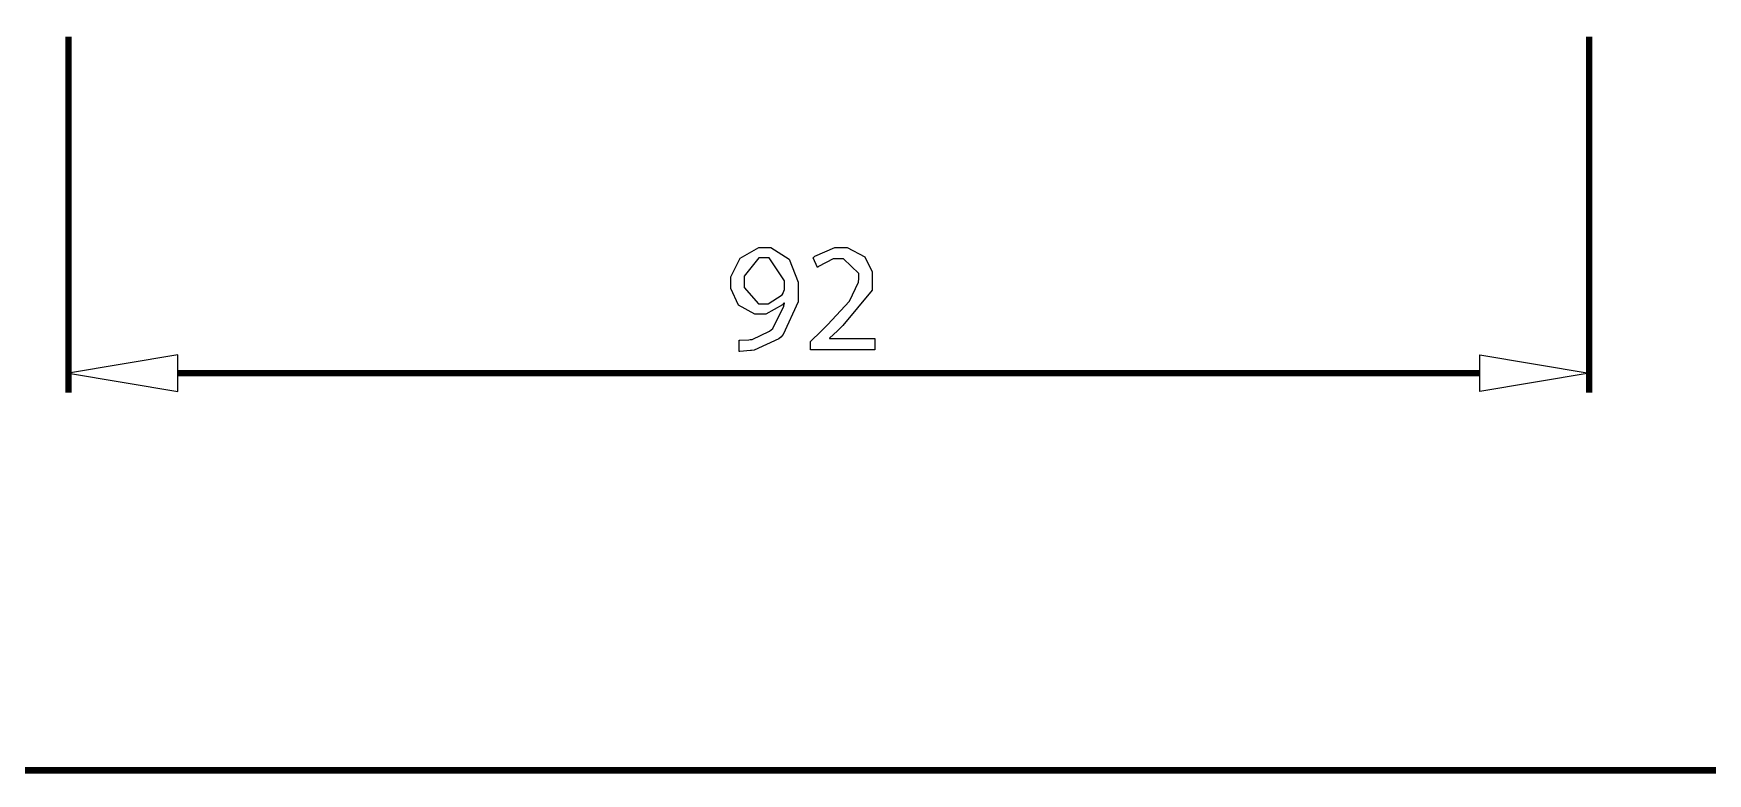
# Model space of a CAD drawing. Extents: x 0.54 to 10.46, y 0.74 to 7.76.
# Drawn here: x 7.494 to 8.224, y 4.187 to 4.51 of the extents above; entities that cross this region are included whole.
import ezdxf

# ---------------------------------------------------------------- set-up
doc = ezdxf.new("R2010")
doc.units = 0
doc.layers.get('0').update_dxf_attribs({"linetype": 'CONTINUOUS'})

msp = doc.modelspace()

# ---------------------------------------------------------------- linework, layer by layer
at = {"color": 9, "const_width": 0.00278}
for points in [[(7.5089, 4.50863), (7.5089, 4.35331)], [(8.17236, 4.50863), (8.17236, 4.35331)], [(7.55664, 4.36182), (8.12463, 4.36182)], [(1.00499, 4.18858), (9.22928, 4.18858)]]:
    msp.add_lwpolyline(points, dxfattribs=at)
at = {"color": 9}
for points in [[(7.80149, 4.37625), (7.80181, 4.37625), (7.80572, 4.37642), (7.80626, 4.37646), (7.80712, 4.37657), (7.81478, 4.3801), (7.81543, 4.38069), (7.81614, 4.38135), (7.82101, 4.39106), (7.82124, 4.39236), (7.82101, 4.39236), (7.82036, 4.39165), (7.8131, 4.38764), (7.81071, 4.38764), (7.80832, 4.38764), (7.80126, 4.39154), (7.79779, 4.39871), (7.79779, 4.40104), (7.79779, 4.40381), (7.80186, 4.41194), (7.81, 4.41661), (7.81272, 4.41661), (7.81532, 4.41661), (7.82329, 4.41162), (7.82721, 4.40153), (7.82721, 4.39811), (7.82721, 4.39301), (7.82075, 4.37869), (7.81967, 4.37761), (7.81879, 4.37679), (7.80806, 4.3719), (7.80692, 4.37175), (7.80638, 4.37169), (7.80181, 4.37136), (7.80149, 4.37136), (7.80149, 4.37625)], [(7.80365, 4.40142), (7.80365, 4.39914), (7.80994, 4.39214), (7.81207, 4.39214), (7.81418, 4.39214), (7.82026, 4.39606), (7.82069, 4.39671), (7.82075, 4.39686), (7.82124, 4.39839), (7.82124, 4.39887), (7.82124, 4.40218), (7.81451, 4.41211), (7.81228, 4.41211), (7.81011, 4.41211), (7.80365, 4.40414), (7.80365, 4.40142)], [(7.83262, 4.37207), (7.83262, 4.37571), (7.83729, 4.38021), (7.84006, 4.38286), (7.84961, 4.39324), (7.85357, 4.40147), (7.85363, 4.4031), (7.85363, 4.40528), (7.84706, 4.41168), (7.84489, 4.41168), (7.84256, 4.41168), (7.8361, 4.40842), (7.83561, 4.40799), (7.83371, 4.41217), (7.83447, 4.41282), (7.84321, 4.41661), (7.84614, 4.41661), (7.84868, 4.41661), (7.85633, 4.4126), (7.85954, 4.40608), (7.85954, 4.40386), (7.85954, 4.398), (7.84674, 4.3826), (7.84446, 4.38037), (7.84093, 4.37711), (7.84093, 4.37696), (7.86063, 4.37696), (7.86063, 4.37207), (7.83262, 4.37207)], [(7.55664, 4.36979), (7.5089, 4.36182), (7.55664, 4.35385), (7.55664, 4.36979)], [(8.12463, 4.36979), (8.17236, 4.36182), (8.12463, 4.35385), (8.12463, 4.36979)]]:
    msp.add_lwpolyline(points, close=True, dxfattribs=at)
at = {"color": 0, "const_width": 0.00278}
msp.add_lwpolyline([(8.17236, 4.36182), (8.17236, 4.36182)], close=True, dxfattribs=at)

doc.saveas('drawing.dxf')
